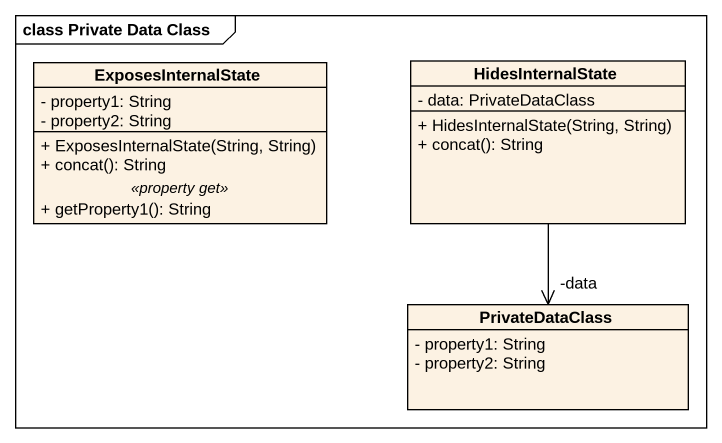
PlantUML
@startuml
mainframe class Private Data Class
hide circle
hide empty members
skinparam classAttributeIconSize 0
class ExposesInternalState {
  - property1: String
  - property2: String
  --
  + ExposesInternalState(String, String)
  + concat(): String
  .. <<property get>> ..
  + getProperty1(): String
}
class HidesInternalState {
  - data: PrivateDataClass
  + HidesInternalState(String, String)
  + concat(): String
}
class PrivateDataClass {
  - property1: String
  - property2: String
}
HidesInternalState --> "-data" PrivateDataClass
@enduml
